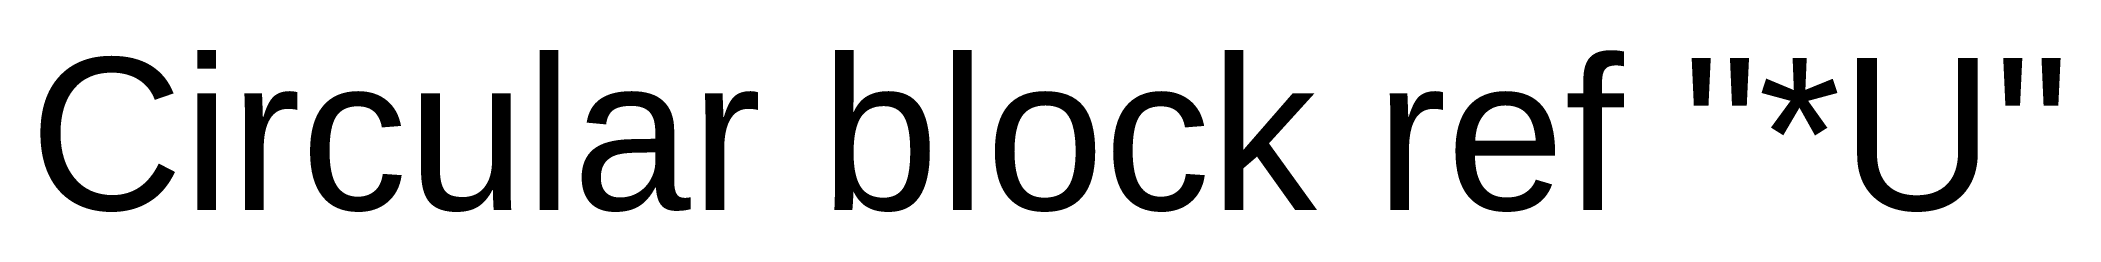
# Model space of a CAD drawing. Extents: x 71 to 1774126, y -14 to 415800.
# Drawn here: x 71 to 13352, y -14 to 1053 of the extents above.
import ezdxf

# ---------------------------------------------------------------- set-up
doc = ezdxf.new("R2010")
doc.units = 0
doc.header["$LTSCALE"] = 1000
doc.header["$MEASUREMENT"] = 0
for name, color, linetype in [('02DIM', 1, 'CONTINUOUS'), ('10MIDTEXT', 3, 'CONTINUOUS'), ('11SMALLTEXT', 2, 'CONTINUOUS')]:
    doc.layers.add(name, color=color, linetype=linetype)
doc.styles.add('ARIAL', font='arial.ttf', dxfattribs={"width": 0.6})

# ---------------------------------------------------------------- blocks, each defined once
blk = doc.blocks.new('*U440')
at = {"layer": '02DIM', "style": 'ARIAL'}
blk.add_text('Circular block ref "*U"', height=1000, dxfattribs=at).set_placement((0, 0))
blk = doc.blocks.new('*U441')
at = {"layer": '02DIM', "style": 'ARIAL'}
blk.add_text('Circular block ref "*U"', height=1000, dxfattribs=at).set_placement((0, 0))
blk = doc.blocks.new('*U442')
at = {"layer": '02DIM', "style": 'ARIAL'}
blk.add_text('Circular block ref "*U"', height=1000, dxfattribs=at).set_placement((0, 0))
blk = doc.blocks.new('*U443')
at = {"layer": '02DIM', "style": 'ARIAL'}
blk.add_text('Circular block ref "*U"', height=1000, dxfattribs=at).set_placement((0, 0))
blk = doc.blocks.new('*U446')
at = {"layer": '02DIM', "style": 'ARIAL'}
blk.add_text('Circular block ref "*U"', height=1000, dxfattribs=at).set_placement((0, 0))
blk = doc.blocks.new('*U447')
at = {"layer": '02DIM', "style": 'ARIAL'}
blk.add_text('Circular block ref "*U"', height=1000, dxfattribs=at).set_placement((0, 0))
blk = doc.blocks.new('*U448')
at = {"layer": '02DIM', "style": 'ARIAL'}
blk.add_text('Circular block ref "*U"', height=1000, dxfattribs=at).set_placement((0, 0))
blk = doc.blocks.new('*U449')
at = {"layer": '02DIM', "style": 'ARIAL'}
blk.add_text('Circular block ref "*U"', height=1000, dxfattribs=at).set_placement((0, 0))
blk = doc.blocks.new('*U450')
at = {"layer": '02DIM', "style": 'ARIAL'}
blk.add_text('Circular block ref "*U"', height=1000, dxfattribs=at).set_placement((0, 0))
blk = doc.blocks.new('*U451')
at = {"layer": '02DIM', "style": 'ARIAL'}
blk.add_text('Circular block ref "*U"', height=1000, dxfattribs=at).set_placement((0, 0))
blk = doc.blocks.new('*U452')
at = {"layer": '02DIM', "style": 'ARIAL'}
blk.add_text('Circular block ref "*U"', height=1000, dxfattribs=at).set_placement((0, 0))
blk = doc.blocks.new('*U453')
at = {"layer": '02DIM', "style": 'ARIAL'}
blk.add_text('Circular block ref "*U"', height=1000, dxfattribs=at).set_placement((0, 0))
blk = doc.blocks.new('*U454')
at = {"layer": '02DIM', "style": 'ARIAL'}
blk.add_text('Circular block ref "*U"', height=1000, dxfattribs=at).set_placement((0, 0))
blk = doc.blocks.new('*U455')
at = {"layer": '02DIM', "style": 'ARIAL'}
blk.add_text('Circular block ref "*U"', height=1000, dxfattribs=at).set_placement((0, 0))
blk = doc.blocks.new('*U456')
at = {"layer": '02DIM', "style": 'ARIAL'}
blk.add_text('Circular block ref "*U"', height=1000, dxfattribs=at).set_placement((0, 0))
blk = doc.blocks.new('*U457')
at = {"layer": '02DIM', "style": 'ARIAL'}
blk.add_text('Circular block ref "*U"', height=1000, dxfattribs=at).set_placement((0, 0))
blk = doc.blocks.new('*U458')
at = {"layer": '02DIM', "style": 'ARIAL'}
blk.add_text('Circular block ref "*U"', height=1000, dxfattribs=at).set_placement((0, 0))
blk = doc.blocks.new('*U459')
at = {"layer": '02DIM', "style": 'ARIAL'}
blk.add_text('Circular block ref "*U"', height=1000, dxfattribs=at).set_placement((0, 0))
blk = doc.blocks.new('*U460')
at = {"layer": '02DIM', "style": 'ARIAL'}
blk.add_text('Circular block ref "*U"', height=1000, dxfattribs=at).set_placement((0, 0))
blk = doc.blocks.new('*U461')
at = {"layer": '02DIM', "style": 'ARIAL'}
blk.add_text('Circular block ref "*U"', height=1000, dxfattribs=at).set_placement((0, 0))
blk = doc.blocks.new('*U462')
at = {"layer": '02DIM', "style": 'ARIAL'}
blk.add_text('Circular block ref "*U"', height=1000, dxfattribs=at).set_placement((0, 0))
blk = doc.blocks.new('*U463')
at = {"layer": '02DIM', "style": 'ARIAL'}
blk.add_text('Circular block ref "*U"', height=1000, dxfattribs=at).set_placement((0, 0))
blk = doc.blocks.new('*U464')
at = {"layer": '02DIM', "style": 'ARIAL'}
blk.add_text('Circular block ref "*U"', height=1000, dxfattribs=at).set_placement((0, 0))
blk = doc.blocks.new('*U465')
at = {"layer": '02DIM', "style": 'ARIAL'}
blk.add_text('Circular block ref "*U"', height=1000, dxfattribs=at).set_placement((0, 0))
blk = doc.blocks.new('*U466')
at = {"layer": '02DIM', "style": 'ARIAL'}
blk.add_text('Circular block ref "*U"', height=1000, dxfattribs=at).set_placement((0, 0))
blk = doc.blocks.new('*U467')
at = {"layer": '02DIM', "style": 'ARIAL'}
blk.add_text('Circular block ref "*U"', height=1000, dxfattribs=at).set_placement((0, 0))
blk = doc.blocks.new('*U468')
at = {"layer": '02DIM', "style": 'ARIAL'}
blk.add_text('Circular block ref "*U"', height=1000, dxfattribs=at).set_placement((0, 0))
blk = doc.blocks.new('*U469')
at = {"layer": '02DIM', "style": 'ARIAL'}
blk.add_text('Circular block ref "*U"', height=1000, dxfattribs=at).set_placement((0, 0))
blk = doc.blocks.new('*U470')
at = {"layer": '10MIDTEXT', "style": 'ARIAL'}
blk.add_text('Circular block ref "*U"', height=1000, dxfattribs=at).set_placement((0, 0))
blk = doc.blocks.new('*U471')
at = {"layer": '10MIDTEXT', "style": 'ARIAL'}
blk.add_text('Circular block ref "*U"', height=1000, dxfattribs=at).set_placement((0, 0))
blk = doc.blocks.new('*U472')
at = {"layer": '10MIDTEXT', "style": 'ARIAL'}
blk.add_text('Circular block ref "*U"', height=1000, dxfattribs=at).set_placement((0, 0))
blk = doc.blocks.new('*U473')
at = {"layer": '10MIDTEXT', "style": 'ARIAL'}
blk.add_text('Circular block ref "*U"', height=1000, dxfattribs=at).set_placement((0, 0))
blk = doc.blocks.new('*U474')
at = {"layer": '10MIDTEXT', "style": 'ARIAL'}
blk.add_text('Circular block ref "*U"', height=1000, dxfattribs=at).set_placement((0, 0))
blk = doc.blocks.new('*U475')
at = {"layer": '10MIDTEXT', "style": 'ARIAL'}
blk.add_text('Circular block ref "*U"', height=1000, dxfattribs=at).set_placement((0, 0))
blk = doc.blocks.new('*U476')
at = {"layer": '10MIDTEXT', "style": 'ARIAL'}
blk.add_text('Circular block ref "*U"', height=1000, dxfattribs=at).set_placement((0, 0))
blk = doc.blocks.new('*U477')
at = {"layer": '10MIDTEXT', "style": 'ARIAL'}
blk.add_text('Circular block ref "*U"', height=1000, dxfattribs=at).set_placement((0, 0))
blk = doc.blocks.new('*U478')
at = {"layer": '10MIDTEXT', "style": 'ARIAL'}
blk.add_text('Circular block ref "*U"', height=1000, dxfattribs=at).set_placement((0, 0))
blk = doc.blocks.new('*U479')
at = {"layer": '10MIDTEXT', "style": 'ARIAL'}
blk.add_text('Circular block ref "*U"', height=1000, dxfattribs=at).set_placement((0, 0))
blk = doc.blocks.new('*U480')
at = {"layer": '10MIDTEXT', "style": 'ARIAL'}
blk.add_text('Circular block ref "*U"', height=1000, dxfattribs=at).set_placement((0, 0))
blk = doc.blocks.new('*U481')
at = {"layer": '10MIDTEXT', "style": 'ARIAL'}
blk.add_text('Circular block ref "*U"', height=1000, dxfattribs=at).set_placement((0, 0))
blk = doc.blocks.new('*U482')
at = {"layer": '10MIDTEXT', "style": 'ARIAL'}
blk.add_text('Circular block ref "*U"', height=1000, dxfattribs=at).set_placement((0, 0))
blk = doc.blocks.new('*U483')
at = {"layer": '10MIDTEXT', "style": 'ARIAL'}
blk.add_text('Circular block ref "*U"', height=1000, dxfattribs=at).set_placement((0, 0))
blk = doc.blocks.new('*U484')
at = {"layer": '10MIDTEXT', "style": 'ARIAL'}
blk.add_text('Circular block ref "*U"', height=1000, dxfattribs=at).set_placement((0, 0))
blk = doc.blocks.new('*U485')
at = {"layer": '10MIDTEXT', "style": 'ARIAL'}
blk.add_text('Circular block ref "*U"', height=1000, dxfattribs=at).set_placement((0, 0))
blk = doc.blocks.new('*U486')
at = {"layer": '10MIDTEXT', "style": 'ARIAL'}
blk.add_text('Circular block ref "*U"', height=1000, dxfattribs=at).set_placement((0, 0))
blk = doc.blocks.new('*U487')
at = {"layer": '10MIDTEXT', "style": 'ARIAL'}
blk.add_text('Circular block ref "*U"', height=1000, dxfattribs=at).set_placement((0, 0))
blk = doc.blocks.new('*U488')
at = {"layer": '10MIDTEXT', "style": 'ARIAL'}
blk.add_text('Circular block ref "*U"', height=1000, dxfattribs=at).set_placement((0, 0))
blk = doc.blocks.new('*U489')
at = {"layer": '10MIDTEXT', "style": 'ARIAL'}
blk.add_text('Circular block ref "*U"', height=1000, dxfattribs=at).set_placement((0, 0))
blk = doc.blocks.new('*U490')
at = {"layer": '10MIDTEXT', "style": 'ARIAL'}
blk.add_text('Circular block ref "*U"', height=1000, dxfattribs=at).set_placement((0, 0))
blk = doc.blocks.new('*U491')
at = {"layer": '10MIDTEXT', "style": 'ARIAL'}
blk.add_text('Circular block ref "*U"', height=1000, dxfattribs=at).set_placement((0, 0))
blk = doc.blocks.new('*U492')
at = {"layer": '10MIDTEXT', "style": 'ARIAL'}
blk.add_text('Circular block ref "*U"', height=1000, dxfattribs=at).set_placement((0, 0))
blk = doc.blocks.new('*U493')
at = {"layer": '10MIDTEXT', "style": 'ARIAL'}
blk.add_text('Circular block ref "*U"', height=1000, dxfattribs=at).set_placement((0, 0))
blk = doc.blocks.new('*U495')
at = {"layer": '11SMALLTEXT', "style": 'ARIAL'}
blk.add_text('Circular block ref "*U"', height=1000, dxfattribs=at).set_placement((0, 0))
blk = doc.blocks.new('*U496')
at = {"layer": '11SMALLTEXT', "style": 'ARIAL'}
blk.add_text('Circular block ref "*U"', height=1000, dxfattribs=at).set_placement((0, 0))
blk = doc.blocks.new('*U497')
at = {"layer": '11SMALLTEXT', "style": 'ARIAL'}
blk.add_text('Circular block ref "*U"', height=1000, dxfattribs=at).set_placement((0, 0))
blk = doc.blocks.new('*U498')
at = {"layer": '11SMALLTEXT', "style": 'ARIAL'}
blk.add_text('Circular block ref "*U"', height=1000, dxfattribs=at).set_placement((0, 0))

msp = doc.modelspace()

# ---------------------------------------------------------------- block references
at = {"layer": '02DIM'}
for name in ['*U440', '*U441', '*U442', '*U443', '*U446', '*U447', '*U448', '*U449', '*U450', '*U451', '*U452', '*U453', '*U454', '*U455', '*U456', '*U457', '*U458', '*U459', '*U460', '*U461', '*U462', '*U463', '*U464', '*U465', '*U466', '*U467', '*U468', '*U469']:
    msp.add_blockref(name, (0, 0), dxfattribs=at)
at = {"layer": '10MIDTEXT'}
for name in ['*U470', '*U471', '*U472', '*U473', '*U474', '*U475', '*U476', '*U477', '*U478', '*U479', '*U480', '*U481', '*U482', '*U483', '*U484', '*U485', '*U486', '*U487', '*U488', '*U489', '*U490', '*U491', '*U492', '*U493']:
    msp.add_blockref(name, (0, 0), dxfattribs=at)
at = {"layer": '11SMALLTEXT'}
for name in ['*U495', '*U496', '*U497', '*U498']:
    msp.add_blockref(name, (0, 0), dxfattribs=at)

doc.saveas('drawing.dxf')
